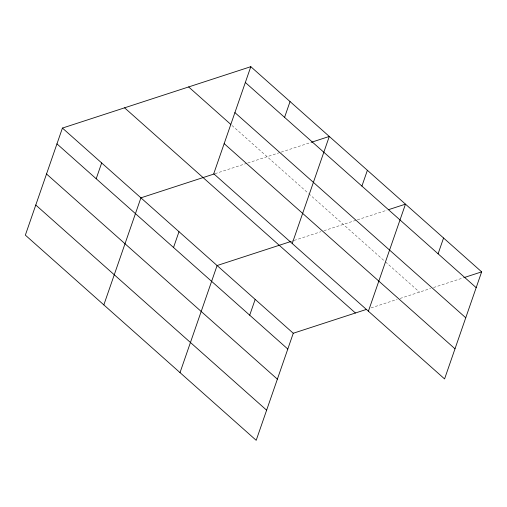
<?xml version="1.0" encoding="UTF-8"?>
<svg xmlns="http://www.w3.org/2000/svg" width="507" height="507" viewBox="0 0 507 507"><rect width="100%" height="100%" fill="white"/><g stroke="black" fill="none" stroke-linecap="round" stroke-linejoin="round"><path stroke-width="0.38" stroke-dasharray="2.54 1.9" d="M214.993 173.692L247.017 163.26M247.765 163.013L280.447 152.366M281.189 152.119L311.532 142.233M291.17 241.402L293.407 240.673M294.149 240.432L320.963 231.693M323.941 230.723L356.624 220.07M357.365 219.829L386.968 210.183M371.073 307.895L397.139 299.403M400.118 298.433L430.582 288.502M433.542 287.539L463.151 277.893M231.984 125.47L308.148 193.161M308.731 193.68L384.908 261.39M385.497 261.91L419.485 292.121"/><path stroke-width="0.76" d="M250.807 66.683L213.732 173.749L444.576 378.925L481.65 271.86L250.807 66.683L62.424 128.075L25.35 235.14L256.193 440.317L293.268 333.251L366.605 309.352M96.197 178.756L101.666 162.956M103.834 304.897L140.908 197.838L214.246 173.939M173.527 247.492L178.996 231.693M180.017 372.607L217.091 265.541L290.429 241.643M284.579 117.364L290.048 101.565M249.704 315.196L255.179 299.396M292.222 243.506L329.297 136.446L311.532 142.233M361.909 186.101L367.385 170.301M368.399 311.216L405.473 204.156L388.451 209.702M438.092 253.804L443.562 238.005M463.886 277.652L481.65 271.86M245.337 82.483L476.181 287.659M234.906 112.598L465.749 317.775M188.642 86.944L230.812 124.424M224.164 143.633L455.007 348.81M124.589 107.82L355.432 312.996M62.424 128.075L293.268 333.251M56.955 143.874L287.799 349.05M46.524 173.99L277.367 379.166M35.782 205.018L266.625 410.195"/></g></svg>
